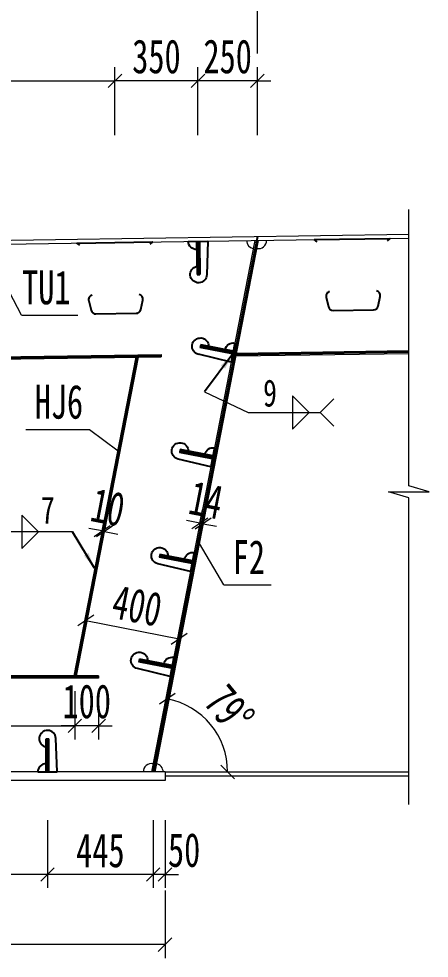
# Model space of a CAD drawing. Header units: millimetres. Extents: x -89049 to 410567, y -307459 to -100425.
# Drawn here: x 140399 to 142128, y -144920 to -140958 of the extents above; entities that cross this region are included whole.
import ezdxf
from ezdxf.enums import TextEntityAlignment as Align

# ---------------------------------------------------------------- set-up
doc = ezdxf.new("R2010")
doc.units = ezdxf.units.MM
doc.layers.get('Defpoints').update_dxf_attribs({"color": 8})
for name, color, linetype, lineweight in [('Dim', 4, 'Continuous', 15), ('文字', 7, 'Continuous', 15), ('细实线', 4, 'Continuous', 15), ('钢板粗线', 1, 'Continuous', 25), ('钢板细线', 6, 'Continuous', 15)]:
    doc.layers.add(name, color=color, linetype=linetype, lineweight=lineweight)
doc.layers.add('Text', color=4, linetype='Continuous')
doc.styles.add('111', font='', dxfattribs={"width": 0.7})
doc.styles.add('BM_Dim', font='', dxfattribs={"width": 0.85})
doc.styles.add('SMEDI', font='', dxfattribs={"width": 0.75})
doc.styles.get("Standard").update_dxf_attribs({"font": ''})
doc.styles.get('111').set_extended_font_data('仿宋_GB2312')
doc.styles.get('BM_Dim').set_extended_font_data('仿宋_GB2312')
doc.styles.get('SMEDI').set_extended_font_data('仿宋_GB2312')
doc.styles.get('Standard').set_extended_font_data('仿宋_GB2312')
doc.dimstyles.new('200', dxfattribs={"dimscale": 0, "dimtxt": 2.5, "dimasz": 1, "dimexe": 1, "dimexo": 1, "dimgap": 0.6, "dimtad": 1, "dimdec": 0, "dimdsep": 46, "dimtxsty": '111', "dimblk": 'OBLIQUE', "dimcen": 0, "dimclrd": 4, "dimclre": 4, "dimclrt": 4, "dimadec": 1, "dimazin": 2, "dimtfac": 1, "dimtdec": 0, "dimtix": 1, "dimtmove": 2, "dimatfit": 3, "dimfxl": 4, "dimfxlon": 1, "dimtolj": 1, "dimlwd": -1, "dimlwe": -1, "dimarcsym": 0})
doc.dimstyles.new('MSteel_1.0_1.0', dxfattribs={"dimtxt": 3, "dimasz": 1.2, "dimexe": 1, "dimexo": 1, "dimgap": 1, "dimtad": 3, "dimtoh": 1, "dimdec": 0, "dimzin": 0, "dimdsep": 46, "dimtxsty": 'Standard', "dimblk": 'ARCHTICK', "dimcen": 0.09, "dimclrd": 3, "dimclre": 3, "dimadec": 0, "dimazin": 0, "dimtfac": 1, "dimtdec": 4, "dimtofl": 0, "dimtmove": 0, "dimatfit": 3, "dimfxl": 1, "dimtolj": 1, "dimtzin": 0, "dimarcsym": 0})

# ---------------------------------------------------------------- blocks, each defined once
blk = doc.blocks.new('_Oblique')
at = {"color": 0, "linetype": 'ByBlock', "lineweight": -2}
blk.add_line((-0.5, -0.5), (0.5, 0.5), dxfattribs=at)
blk = doc.blocks.new('*D3225')
at = {"layer": 'Defpoints', "color": 0, "transparency": 16777216}
for p in [(141403.9, -140875.7), (132007.1, -141886.1), (141403.9, -141876.4)]:
    blk.add_point(p, dxfattribs=at)
at = {"layer": '细实线', "color": 4, "transparency": 16777216}
for p, q in [((132007.1, -141104.3), (132007.1, -140818.6)), ((141403.9, -141104.3), (141403.9, -140818.6)), ((132007.1, -140875.7), (141403.9, -140875.7))]:
    blk.add_line(p, q, dxfattribs=at)
at = {"layer": '细实线', "color": 4, "transparency": 16777216, "xscale": 57.14285714285715, "yscale": 57.14285714285715, "zscale": 57.14285714285715, "rotation": 180}
blk.add_blockref('_Oblique', (132007.1, -140875.7), dxfattribs=at)
at = {"layer": '细实线', "color": 4, "transparency": 16777216, "xscale": 57.14285714285715, "yscale": 57.14285714285715, "zscale": 57.14285714285715}
blk.add_blockref('_Oblique', (141403.9, -140875.7), dxfattribs=at)
at = {"layer": '细实线', "color": 4, "transparency": 16777216, "insert": (136705.5, -140773.5), "char_height": 142.86, "attachment_point": 5, "style": '111'}
blk.add_mtext('\\A1;9397', dxfattribs=at)
blk = doc.blocks.new('*D3228')
at = {"layer": 'Defpoints', "color": 0, "transparency": 16777216}
for p in [(134026.5, -144169.9), (141015.1, -144169.9), (134026.5, -144862.4)]:
    blk.add_point(p, dxfattribs=at)
at = {"layer": '细实线', "color": 4, "transparency": 16777216}
for p, q in [((134026.5, -144633.8), (134026.5, -144919.5)), ((141015.1, -144633.8), (141015.1, -144919.5)), ((141015.1, -144862.4), (134026.5, -144862.4))]:
    blk.add_line(p, q, dxfattribs=at)
at = {"layer": '细实线', "color": 4, "transparency": 16777216, "xscale": 57.14285714285715, "yscale": 57.14285714285715, "zscale": 57.14285714285715, "rotation": 180}
blk.add_blockref('_Oblique', (134026.5, -144862.4), dxfattribs=at)
at = {"layer": '细实线', "color": 4, "transparency": 16777216, "xscale": 57.14285714285715, "yscale": 57.14285714285715, "zscale": 57.14285714285715}
blk.add_blockref('_Oblique', (141015.1, -144862.4), dxfattribs=at)
at = {"layer": '细实线', "color": 4, "transparency": 16777216, "insert": (137520.8, -144760.1), "char_height": 142.86, "attachment_point": 5, "style": '111'}
blk.add_mtext('\\A1;6989', dxfattribs=at)
blk = doc.blocks.new('U型肋1')
at = {"layer": 'Defpoints'}
blk.add_line((-160, 0), (160, 0), dxfattribs=at)
at = {"layer": '钢板粗线', "color": 6}
for p, q in [((147.8, -9.7), (160, 0)), ((-147.8, -9.7), (-160, 0))]:
    blk.add_line(p, q, dxfattribs=at)
blk.add_lwpolyline([(-98.8, -220.5, 0.414266), (-113.8, -244.5), (-104.5, -284.5, 0.348876), (-85, -300), (85, -300, 0.348876), (104.5, -284.5), (113.8, -244.5, 0.414091), (98.8, -220.5, 0.414091)], format="xyb", dxfattribs=at)
blk = doc.blocks.new('12-140加劲 有过焊孔')
at = {"layer": 'Defpoints'}
blk.add_line((0, 0), (0, 140), dxfattribs=at)
at = {"layer": '钢板粗线', "color": 7}
for p, q in [((-6, 0), (-6, 140)), ((-6, 140), (6, 140)), ((6, 0), (6, 140)), ((41, 0), (35, 141.5)), ((-41, 0), (41, 0))]:
    blk.add_line(p, q, dxfattribs=at)
for centre, start, end in [((0, 140), 2.441, 260.1291), ((-6, 0), 90, 180)]:
    blk.add_arc(centre, 35, start, end, dxfattribs=at)
blk = doc.blocks.new('14-160加劲 有过焊孔')
at = {"layer": 'Defpoints'}
blk.add_line((38609.4, 31489.3), (38609.4, 31629.3), dxfattribs=at)
at = {"layer": '钢板粗线', "color": 7}
for p, q in [((38603.4, 31489.3), (38603.4, 31629.3)), ((38603.4, 31629.3), (38615.4, 31629.3)), ((38615.4, 31489.3), (38615.4, 31629.3)), ((38650.4, 31489.3), (38644.3, 31630.8)), ((38568.4, 31489.3), (38650.4, 31489.3))]:
    blk.add_line(p, q, dxfattribs=at)
for centre, start, end in [((38609.4, 31629.3), 2.441, 260.1291), ((38603.4, 31489.3), 90, 180)]:
    blk.add_arc(centre, 35, start, end, dxfattribs=at)
blk = doc.blocks.new('*D3244')
at = {"layer": 'Defpoints', "color": 0, "transparency": 16777216}
for p in [(141153.9, -141219.8), (141153.9, -141896.2), (141403.9, -141876.4)]:
    blk.add_point(p, dxfattribs=at)
at = {"layer": '细实线', "color": 4, "transparency": 16777216}
for p, q in [((141153.9, -141448.3), (141153.9, -141162.6)), ((141403.9, -141448.3), (141403.9, -141162.6)), ((141153.9, -141219.8), (141096.8, -141219.8)), ((141403.9, -141219.8), (141153.9, -141219.8)), ((141403.9, -141219.8), (141461, -141219.8))]:
    blk.add_line(p, q, dxfattribs=at)
at = {"layer": '细实线', "color": 4, "transparency": 16777216, "xscale": 57.14285714285715, "yscale": 57.14285714285715, "zscale": 57.14285714285715}
blk.add_blockref('_Oblique', (141153.9, -141219.8), dxfattribs=at)
at = {"layer": '细实线', "color": 4, "transparency": 16777216, "xscale": 57.14285714285715, "yscale": 57.14285714285715, "zscale": 57.14285714285715, "rotation": 180}
blk.add_blockref('_Oblique', (141403.9, -141219.8), dxfattribs=at)
at = {"layer": '细实线', "color": 4, "transparency": 16777216, "insert": (141278.9, -141117.5), "char_height": 142.86, "attachment_point": 5, "style": '111'}
blk.add_mtext('\\A1;250', dxfattribs=at)
blk = doc.blocks.new('*D3245')
at = {"layer": 'Defpoints', "color": 0, "transparency": 16777216}
for p in [(140803.9, -141219.8), (139004, -141928.4), (140803.9, -141901.4)]:
    blk.add_point(p, dxfattribs=at)
at = {"layer": '细实线', "color": 4, "transparency": 16777216}
for p, q in [((139004, -141448.3), (139004, -141162.6)), ((140803.9, -141448.3), (140803.9, -141162.6)), ((139004, -141219.8), (140803.9, -141219.8))]:
    blk.add_line(p, q, dxfattribs=at)
at = {"layer": '细实线', "color": 4, "transparency": 16777216, "xscale": 57.14285714285715, "yscale": 57.14285714285715, "zscale": 57.14285714285715, "rotation": 180}
blk.add_blockref('_Oblique', (139004, -141219.8), dxfattribs=at)
at = {"layer": '细实线', "color": 4, "transparency": 16777216, "xscale": 57.14285714285715, "yscale": 57.14285714285715, "zscale": 57.14285714285715}
blk.add_blockref('_Oblique', (140803.9, -141219.8), dxfattribs=at)
at = {"layer": '细实线', "color": 4, "transparency": 16777216, "insert": (139903.9, -141117.5), "char_height": 142.86, "attachment_point": 5, "style": '111'}
blk.add_mtext('\\A1;3×600', dxfattribs=at)
blk = doc.blocks.new('*D3246')
at = {"layer": 'Defpoints', "color": 0, "transparency": 16777216}
for p in [(140803.9, -141219.8), (141153.9, -141896.2), (140803.9, -141901.4)]:
    blk.add_point(p, dxfattribs=at)
at = {"layer": '细实线', "color": 4, "transparency": 16777216}
for p, q in [((140803.9, -141448.3), (140803.9, -141162.6)), ((141153.9, -141448.3), (141153.9, -141162.6)), ((141153.9, -141219.8), (140803.9, -141219.8))]:
    blk.add_line(p, q, dxfattribs=at)
at = {"layer": '细实线', "color": 4, "transparency": 16777216, "xscale": 57.14285714285715, "yscale": 57.14285714285715, "zscale": 57.14285714285715, "rotation": 180}
blk.add_blockref('_Oblique', (140803.9, -141219.8), dxfattribs=at)
at = {"layer": '细实线', "color": 4, "transparency": 16777216, "xscale": 57.14285714285715, "yscale": 57.14285714285715, "zscale": 57.14285714285715}
blk.add_blockref('_Oblique', (141153.9, -141219.8), dxfattribs=at)
at = {"layer": '细实线', "color": 4, "transparency": 16777216, "insert": (140978.9, -141117.5), "char_height": 142.86, "attachment_point": 5, "style": '111'}
blk.add_mtext('\\A1;350', dxfattribs=at)
blk = doc.blocks.new('*D3251')
at = {"layer": 'Defpoints', "color": 0, "transparency": 16777216}
for p in [(139856.1, -143730.9), (140635.4, -143736.9), (140635.4, -143939.4)]:
    blk.add_point(p, dxfattribs=at)
at = {"layer": '细实线', "color": 4, "transparency": 16777216}
for p, q in [((139856.1, -143788.1), (139856.1, -143996.6)), ((140635.4, -143794.1), (140635.4, -143996.6)), ((139856.1, -143939.4), (140635.4, -143939.4))]:
    blk.add_line(p, q, dxfattribs=at)
at = {"layer": '细实线', "color": 4, "transparency": 16777216, "xscale": 57.14285714285715, "yscale": 57.14285714285715, "zscale": 57.14285714285715, "rotation": 180}
blk.add_blockref('_Oblique', (139856.1, -143939.4), dxfattribs=at)
at = {"layer": '细实线', "color": 4, "transparency": 16777216, "xscale": 57.14285714285715, "yscale": 57.14285714285715, "zscale": 57.14285714285715}
blk.add_blockref('_Oblique', (140635.4, -143939.4), dxfattribs=at)
at = {"layer": '细实线', "color": 4, "transparency": 16777216, "insert": (140245.7, -143837.2), "char_height": 142.86, "attachment_point": 5, "style": '111'}
blk.add_mtext('\\A1;779', dxfattribs=at)
blk = doc.blocks.new('*D3254')
at = {"layer": 'Defpoints', "color": 0, "transparency": 16777216}
for p in [(140965.1, -144133.9), (141015.1, -144133.9), (140965.1, -144566.3)]:
    blk.add_point(p, dxfattribs=at)
at = {"layer": '细实线', "color": 4, "transparency": 16777216}
for p, q in [((140965.1, -144337.7), (140965.1, -144623.4)), ((141015.1, -144337.7), (141015.1, -144623.4)), ((140965.1, -144566.3), (140907.9, -144566.3)), ((141015.1, -144566.3), (140965.1, -144566.3)), ((141015.1, -144566.3), (141072.2, -144566.3))]:
    blk.add_line(p, q, dxfattribs=at)
at = {"layer": '细实线', "color": 4, "transparency": 16777216, "xscale": 57.14285714285715, "yscale": 57.14285714285715, "zscale": 57.14285714285715}
blk.add_blockref('_Oblique', (140965.1, -144566.3), dxfattribs=at)
at = {"layer": '细实线', "color": 4, "transparency": 16777216, "xscale": 57.14285714285715, "yscale": 57.14285714285715, "zscale": 57.14285714285715, "rotation": 180}
blk.add_blockref('_Oblique', (141015.1, -144566.3), dxfattribs=at)
at = {"layer": '细实线', "color": 4, "transparency": 16777216, "insert": (141095.5, -144464), "char_height": 142.86, "attachment_point": 5, "style": '111'}
blk.add_mtext('\\A1;50', dxfattribs=at)
blk = doc.blocks.new('*D3256')
at = {"layer": 'Defpoints', "color": 0, "transparency": 16777216}
for p in [(141175.7, -143087.1), (141156.2, -143114), (141170, -143116.7)]:
    blk.add_point(p, dxfattribs=at)
at = {"layer": '细实线', "color": 4, "transparency": 16777216}
for p, q in [((141162, -143084.4), (141172.9, -143028.3)), ((141175.7, -143087.1), (141186.6, -143031)), ((141162, -143084.4), (141105.9, -143073.5)), ((141162, -143084.4), (141175.7, -143087.1)), ((141175.7, -143087.1), (141231.8, -143098))]:
    blk.add_line(p, q, dxfattribs=at)
at = {"layer": '细实线', "color": 4, "transparency": 16777216, "xscale": 57.14285714285715, "yscale": 57.14285714285715, "zscale": 57.14285714285715}
for p, rotation in [((141162, -143084.4), 349.0000000000151), ((141175.7, -143087.1), 169.000000000015)]:
    blk.add_blockref('_Oblique', p, dxfattribs=dict(at, rotation=rotation))
at = {"layer": '细实线', "color": 4, "transparency": 16777216, "insert": (141188.1, -142986.9), "char_height": 142.86, "attachment_point": 5, "rotation": 349, "style": '111'}
blk.add_mtext('\\A1;14', dxfattribs=at)
blk = doc.blocks.new('*D3257')
at = {"layer": 'Defpoints', "color": 0, "transparency": 16777216}
for p in [(140635.4, -143736.8), (140735.5, -143736.9), (140635.4, -143939.4)]:
    blk.add_point(p, dxfattribs=at)
at = {"layer": '细实线', "color": 4, "transparency": 16777216}
for p, q in [((140635.4, -143794), (140635.4, -143996.6)), ((140735.5, -143794.1), (140735.5, -143996.6)), ((140635.4, -143939.4), (140578.2, -143939.4)), ((140735.5, -143939.4), (140635.4, -143939.4)), ((140735.5, -143939.4), (140792.6, -143939.4))]:
    blk.add_line(p, q, dxfattribs=at)
at = {"layer": '细实线', "color": 4, "transparency": 16777216, "xscale": 57.14285714285715, "yscale": 57.14285714285715, "zscale": 57.14285714285715}
blk.add_blockref('_Oblique', (140635.4, -143939.4), dxfattribs=at)
at = {"layer": '细实线', "color": 4, "transparency": 16777216, "xscale": 57.14285714285715, "yscale": 57.14285714285715, "zscale": 57.14285714285715, "rotation": 180}
blk.add_blockref('_Oblique', (140735.5, -143939.4), dxfattribs=at)
at = {"layer": '细实线', "color": 4, "transparency": 16777216, "insert": (140685.4, -143837.2), "char_height": 142.86, "attachment_point": 5, "style": '111'}
blk.add_mtext('\\A1;100', dxfattribs=at)
blk = doc.blocks.new('*D3259')
at = {"layer": 'Defpoints', "color": 0, "transparency": 16777216}
for p in [(140759.8, -143119.9), (140744.6, -143145.5), (140754.5, -143147.4)]:
    blk.add_point(p, dxfattribs=at)
at = {"layer": '细实线', "color": 4, "transparency": 16777216}
for p, q in [((140750, -143118), (140760.9, -143061.9)), ((140759.8, -143119.9), (140770.7, -143063.9)), ((140750, -143118), (140693.9, -143107.1)), ((140750, -143118), (140759.8, -143119.9)), ((140759.8, -143119.9), (140815.9, -143130.9))]:
    blk.add_line(p, q, dxfattribs=at)
at = {"layer": '细实线', "color": 4, "transparency": 16777216, "xscale": 57.14285714285715, "yscale": 57.14285714285715, "zscale": 57.14285714285715}
for p, rotation in [((140750, -143118), 349.0000000000052), ((140759.8, -143119.9), 169.0000000000052)]:
    blk.add_blockref('_Oblique', p, dxfattribs=dict(at, rotation=rotation))
at = {"layer": '细实线', "color": 4, "transparency": 16777216, "insert": (140774.4, -143018.6), "char_height": 142.86, "attachment_point": 5, "rotation": 349, "style": '111'}
blk.add_mtext('\\A1;10', dxfattribs=at)
blk = doc.blocks.new('角焊缝2')
at = {"layer": 'Dim'}
blk.add_line((-3138.009, 370.223), (-3132.704, 370.223), dxfattribs=at)
blk.add_lwpolyline([(-3134.754, 371.455), (-3134.754, 368.992), (-3133.523, 370.223)], close=True, dxfattribs=at)
blk.add_lwpolyline([(-3131.704, 369.223), (-3132.704, 370.223), (-3131.704, 371.223)], dxfattribs=at)
blk = doc.blocks.new('_ArchTick')
at = {"color": 0, "linetype": 'ByBlock', "const_width": 0.15}
blk.add_lwpolyline([(-0.5, -0.5), (0.5, 0.5)], dxfattribs=at)
blk = doc.blocks.new('角焊缝1')
at = {"layer": 'Dim'}
blk.add_line((-3101.175, 370.223), (-3106.48, 370.223), dxfattribs=at)
blk.add_lwpolyline([(-3107.48, 369.223), (-3106.48, 370.223), (-3107.48, 371.223)], dxfattribs=at)
blk.add_lwpolyline([(-3104.907, 371.455), (-3104.907, 368.992), (-3103.675, 370.223)], close=True, dxfattribs=at)
blk = doc.blocks.new('*D3263')
at = {"layer": 'Defpoints', "color": 0, "transparency": 16777216}
for p in [(140707.4, -143363.5), (141100, -143439.8), (141074.3, -143572.1)]:
    blk.add_point(p, dxfattribs=at)
at = {"layer": '细实线', "color": 4, "transparency": 16777216}
for p, q in [((140696.5, -143419.6), (140670.7, -143551.9)), ((140681.6, -143495.8), (141074.3, -143572.1)), ((141089.1, -143495.9), (141063.4, -143628.2))]:
    blk.add_line(p, q, dxfattribs=at)
at = {"layer": '细实线', "color": 4, "transparency": 16777216, "xscale": 57.14285714285715, "yscale": 57.14285714285715, "zscale": 57.14285714285715}
for p, rotation in [((140681.6, -143495.8), 169.000000000007), ((141074.3, -143572.1), 349.000000000007)]:
    blk.add_blockref('_Oblique', p, dxfattribs=dict(at, rotation=rotation))
at = {"layer": '细实线', "color": 4, "transparency": 16777216, "insert": (140897.5, -143433.6), "char_height": 142.86, "attachment_point": 5, "rotation": 349, "style": '111'}
blk.add_mtext('\\A1;400', dxfattribs=at)
blk = doc.blocks.new('*D3264')
at = {"layer": 'Defpoints', "color": 0, "transparency": 16777216}
for p in [(140520.1, -144133.9), (140965.1, -144133.9), (140520.1, -144566.3)]:
    blk.add_point(p, dxfattribs=at)
at = {"layer": '细实线', "color": 4, "transparency": 16777216}
for p, q in [((140520.1, -144337.7), (140520.1, -144623.4)), ((140965.1, -144337.7), (140965.1, -144623.4)), ((140965.1, -144566.3), (140520.1, -144566.3))]:
    blk.add_line(p, q, dxfattribs=at)
at = {"layer": '细实线', "color": 4, "transparency": 16777216, "xscale": 57.14285714285715, "yscale": 57.14285714285715, "zscale": 57.14285714285715, "rotation": 180}
blk.add_blockref('_Oblique', (140520.1, -144566.3), dxfattribs=at)
at = {"layer": '细实线', "color": 4, "transparency": 16777216, "xscale": 57.14285714285715, "yscale": 57.14285714285715, "zscale": 57.14285714285715}
blk.add_blockref('_Oblique', (140965.1, -144566.3), dxfattribs=at)
at = {"layer": '细实线', "color": 4, "transparency": 16777216, "insert": (140742.6, -144465.6), "char_height": 142.86, "attachment_point": 5, "style": '111'}
blk.add_mtext('\\A1;445', dxfattribs=at)
blk = doc.blocks.new('*D3265')
at = {"layer": 'Defpoints', "color": 0, "transparency": 16777216}
for p in [(137520.1, -144133.9), (140520.1, -144133.9), (137520.1, -144566.3)]:
    blk.add_point(p, dxfattribs=at)
at = {"layer": '细实线', "color": 4, "transparency": 16777216}
for p, q in [((137520.1, -144337.7), (137520.1, -144623.4)), ((140520.1, -144337.7), (140520.1, -144623.4)), ((140520.1, -144566.3), (137520.1, -144566.3))]:
    blk.add_line(p, q, dxfattribs=at)
at = {"layer": '细实线', "color": 4, "transparency": 16777216, "xscale": 57.14285714285715, "yscale": 57.14285714285715, "zscale": 57.14285714285715, "rotation": 180}
blk.add_blockref('_Oblique', (137520.1, -144566.3), dxfattribs=at)
at = {"layer": '细实线', "color": 4, "transparency": 16777216, "xscale": 57.14285714285715, "yscale": 57.14285714285715, "zscale": 57.14285714285715}
blk.add_blockref('_Oblique', (140520.1, -144566.3), dxfattribs=at)
at = {"layer": '细实线', "color": 4, "transparency": 16777216, "insert": (139020.1, -144464), "char_height": 142.86, "attachment_point": 5, "style": '111'}
blk.add_mtext('\\A1;6×500', dxfattribs=at)
blk = doc.blocks.new('*D3281')
at = {"layer": 'Defpoints', "color": 0, "transparency": 16777216}
for p in [(141403.9, -141876.4), (141246.1, -143994.8), (140965.1, -144133.9), (141015.1, -144133.9), (142042, -144133.9)]:
    blk.add_point(p, dxfattribs=at)
at = {"layer": '细实线', "color": 4, "transparency": 16777216}
blk.add_arc((140965.1, -144133.9), 313.6, 0, 79, dxfattribs=at)
at = {"layer": '细实线', "color": 4, "transparency": 16777216, "xscale": 57.14285714285715, "yscale": 57.14285714285715, "zscale": 57.14285714285715}
for p, rotation in [((141024.9, -143826.1), 168.9999999999886), ((141278.6, -144133.9), 270)]:
    blk.add_blockref('_Oblique', p, dxfattribs=dict(at, rotation=rotation))
at = {"layer": '细实线', "color": 4, "transparency": 16777216, "insert": (141285.9, -143869.5), "char_height": 142.86, "attachment_point": 5, "rotation": 309.5, "style": '111'}
blk.add_mtext('\\A1;79%%d', dxfattribs=at)
blk = doc.blocks.new('*D3297')
at = {"layer": 'Defpoints', "color": 0, "transparency": 16777216}
for p in [(132011.2, -141902.2), (133908.2, -144106.1), (134026.5, -144133.9), (134067, -144133.9), (141139.8, -144133.9)]:
    blk.add_point(p, dxfattribs=at)
at = {"layer": '细实线', "color": 4, "transparency": 16777216}
blk.add_line((133969.3, -144133.9), (133848.6, -144133.9), dxfattribs=at)
blk.add_arc((134067, -144133.9), 161.2, 132.6489, 180, dxfattribs=at)
at = {"layer": '细实线', "color": 4, "transparency": 16777216, "xscale": 57.14285714285715, "yscale": 57.14285714285715, "zscale": 57.14285714285715}
for p, rotation in [((133957.8, -144015.4), 42.64891912976078), ((133905.8, -144133.9), 270)]:
    blk.add_blockref('_Oblique', p, dxfattribs=dict(at, rotation=rotation))
at = {"layer": '细实线', "color": 4, "transparency": 16777216, "insert": (133768.3, -144036), "char_height": 142.857, "attachment_point": 5, "rotation": 71.8543, "style": '111'}
blk.add_mtext('\\A1;47.4%%d', dxfattribs=at)
blk = doc.blocks.new('*D3301')
at = {"layer": 'Defpoints', "color": 0, "transparency": 16777216}
for p in [(141403.9, -140572), (141403.9, -141572.8), (129151.6, -141866.8)]:
    blk.add_point(p, dxfattribs=at)
at = {"layer": '细实线', "color": 4, "transparency": 16777216}
for p, q in [((129151.6, -140800.6), (129151.6, -140514.9)), ((141403.9, -140800.6), (141403.9, -140514.9)), ((129151.6, -140572), (141403.9, -140572))]:
    blk.add_line(p, q, dxfattribs=at)
at = {"layer": '细实线', "color": 4, "transparency": 16777216, "xscale": 57.14285714285715, "yscale": 57.14285714285715, "zscale": 57.14285714285715, "rotation": 180}
blk.add_blockref('_Oblique', (129151.6, -140572), dxfattribs=at)
at = {"layer": '细实线', "color": 4, "transparency": 16777216, "xscale": 57.14285714285715, "yscale": 57.14285714285715, "zscale": 57.14285714285715}
blk.add_blockref('_Oblique', (141403.9, -140572), dxfattribs=at)
at = {"layer": '细实线', "color": 4, "transparency": 16777216, "insert": (135277.7, -140471.3), "char_height": 142.86, "attachment_point": 5, "style": '111'}
blk.add_mtext('\\A1;12252', dxfattribs=at)

msp = doc.modelspace()

# ---------------------------------------------------------------- linework, layer by layer
at = {"layer": 'Defpoints'}
for p, q in [((141403.9, -141876.4), (140965.1, -144133.9)), ((141314.3, -142373.8), (142042, -142362.9))]:
    msp.add_line(p, q, dxfattribs=at)
at = {"layer": 'Defpoints', "color": 8}
for p, q in [((137353.7, -142433.2), (140998.8, -142378.6)), ((140898.5, -142380.1), (140635.4, -143733.9)), ((140735.4, -143733.9), (137353.6, -143733.9))]:
    msp.add_line(p, q, dxfattribs=at)
at = {"layer": 'Dim', "color": 8}
msp.add_line((141181, -142531.2), (141365.8, -142618.1), dxfattribs=at)
at = {"layer": '细实线'}
for p, q in [((140410.1, -142207.8), (140324.7, -142043.2)), ((140410.1, -142207.8), (140648, -142207.8)), ((140428.5, -142690.3), (140697.3, -142690.3)), ((140697.3, -142690.3), (140818.4, -142779.7)), ((141263.1, -143345.4), (141160.5, -143170.4)), ((141263.1, -143345.4), (141462.6, -143345.4))]:
    msp.add_line(p, q, dxfattribs=at)
at = {"layer": '细实线', "color": 4}
msp.add_lwpolyline([(142042, -144271.6), (142042, -142978.8), (141956.3, -142953.1), (142127.7, -142953.1), (142042, -142927.4), (142042, -142893.1), (142042, -141761.9)], dxfattribs=at)
at = {"layer": '钢板细线'}
for p, q in [((141393.6, -141892.6), (140958, -144133.9)), ((141407.9, -141892.4), (140972.2, -144133.9)), ((137353.6, -142428.2), (140998.7, -142373.6)), ((140998.7, -142373.6), (140998.9, -142383.6)), ((141313.2, -142379.9), (142042, -142368.9)), ((141315.5, -142367.8), (142042, -142356.9)), ((137353.7, -142438.2), (140998.9, -142383.6)), ((140892.4, -142385.2), (140631.2, -143728.9)), ((140902.6, -142385), (140641.4, -143728.9)), ((140735.4, -143728.9), (137353.6, -143728.9)), ((140735.4, -143738.9), (137353.6, -143738.9)), ((140735.4, -143728.9), (140735.4, -143738.9)), ((141015.1, -144133.9), (134026.5, -144133.9)), ((141015.1, -144133.9), (141015.1, -144169.9)), ((141015.1, -144133.9), (142042, -144133.9)), ((141015.1, -144149.9), (142042, -144149.9)), ((141015.1, -144169.9), (134026.5, -144169.9))]:
    msp.add_line(p, q, dxfattribs=at)
at = {"layer": '钢板细线', "elevation": 0}
for points in [[(129151.6, -141858.8), (137203.9, -141939.4), (142042, -141866.9)], [(129151.6, -141874.8), (137204, -141955.4), (142042, -141882.9)]]:
    msp.add_lwpolyline(points, dxfattribs=at)
at = {"layer": '钢板细线'}
for centre, start, end in [((141393.6, -141892.6), 180.8623, 259), ((141407.9, -141892.4), 259, 0.8594), ((140958, -144133.9), 79, 180), ((140972.2, -144133.9), 0, 79)]:
    msp.add_arc(centre, 35, start, end, dxfattribs=at)

# ---------------------------------------------------------------- block references
at = {"layer": '细实线', "color": 8, "xscale": 57.1428571428572, "yscale": 57.1428571428572, "zscale": 57.1428571428572, "rotation": 359.9999999999999}
for name, p in [('角焊缝2', (320680.6, -163773.7)), ('角焊缝1', (317835.7, -164277.4))]:
    msp.add_blockref(name, p, dxfattribs=at)
at = {"layer": '钢板细线'}
for name, p, rotation in [('U型肋1', (140803.9, -141901.4), 0.8593722436390038), ('U型肋1', (141803.9, -141886.4), 0.8593722436390038), ('12-140加劲 有过焊孔', (140520.1, -144133.9), 359.9999999999935)]:
    msp.add_blockref(name, p, dxfattribs=dict(at, rotation=rotation))
at = {"layer": '钢板细线', "xscale": -1}
for name, p, rotation in [('12-140加劲 有过焊孔', (141153.9, -141896.2), 180.8593722436303), ('14-160加劲 有过焊孔', (179579.4, -110474.1), 78.99999999987999), ('14-160加劲 有过焊孔', (179493.6, -110915.9), 78.99999999987999), ('14-160加劲 有过焊孔', (179407.7, -111357.6), 78.99999999987999), ('14-160加劲 有过焊孔', (179321.8, -111799.3), 78.99999999987999)]:
    msp.add_blockref(name, p, dxfattribs=dict(at, rotation=rotation))

# ---------------------------------------------------------------- texts
at = {"layer": 'Text', "style": 'SMEDI', "width": 0.75}
for s, p in [('9', (141428.1, -142536)), ('7', (140492.1, -143029.8))]:
    msp.add_text(s, height=114.3, dxfattribs=at).set_placement(p, align=Align.MIDDLE_LEFT)
at = {"layer": '文字', "style": 'BM_Dim', "width": 0.7}
for s, p in [('TU1', (140515, -142204.8)), ('HJ6', (140568, -142687.2)), ('F2', (141368, -143342.3))]:
    msp.add_text(s, height=142.86, dxfattribs=at).set_placement(p, align=Align.BOTTOM_CENTER)

# ---------------------------------------------------------------- dimensions: what is measured, and where the dimension line sits
at = {"layer": '细实线'}
for base, p1, p2, override, picture, middle in [((141403.9, -140572), (129151.6, -141866.8), (141403.9, -141572.8), {"dimscale": 57.142857, "dimtxsty": '111', "dimblk": 'Oblique'}, '*D3301', (135277.7, -140471.3)), ((141403.9, -140875.7), (132007.1, -141886.1), (141403.9, -141876.4), {"dimscale": 57.142857, "dimtxsty": '111', "dimblk": 'Oblique'}, '*D3225', (136705.5, -140773.5)), ((140803.9, -141219.8), (141153.9, -141896.2), (140803.9, -141901.4), {"dimscale": 57.142857, "dimblk": 'Oblique'}, '*D3246', (140978.9, -141117.5)), ((141153.9, -141219.8), (141403.9, -141876.4), (141153.9, -141896.2), {"dimscale": 57.142857, "dimblk": 'Oblique'}, '*D3244', (141278.9, -141117.5)), ((140635.4, -143939.4), (139856.1, -143730.9), (140635.4, -143736.9), {"dimscale": 57.142857, "dimblk": 'Oblique'}, '*D3251', (140245.7, -143837.2)), ((140635.4, -143939.4), (140735.5, -143736.9), (140635.4, -143736.8), {"dimscale": 57.142857, "dimblk": 'Oblique'}, '*D3257', (140685.4, -143837.2)), ((140520.1, -144566.3), (140965.1, -144133.9), (140520.1, -144133.9), {"dimscale": 57.142857, "dimblk": 'Oblique'}, '*D3264', (140742.6, -144465.6)), ((134026.5, -144862.4), (141015.1, -144169.9), (134026.5, -144169.9), {"dimscale": 57.142857, "dimtxsty": '111', "dimblk": 'Oblique'}, '*D3228', (137520.8, -144760.1))]:
    dim = msp.add_linear_dim(base=base, p1=p1, p2=p2, dimstyle='200', override=override, dxfattribs=at)
    dim.commit()
    dim.dimension.update_dxf_attribs({"geometry": picture, "text_midpoint": middle})
for base, p1, p2, text, picture, middle in [((140803.9, -141219.8), (139004, -141928.4), (140803.9, -141901.4), '3×600', '*D3245', (139903.9, -141117.5)), ((137520.1, -144566.3), (140520.1, -144133.9), (137520.1, -144133.9), '6×500', '*D3265', (139020.1, -144464))]:
    dim = msp.add_linear_dim(base=base, p1=p1, p2=p2, text=text, dimstyle='200', override={"dimscale": 57.142857, "dimtxsty": '111', "dimblk": 'Oblique'}, dxfattribs=at)
    dim.commit()
    dim.dimension.update_dxf_attribs({"geometry": picture, "text_midpoint": middle})
dim = msp.add_angular_dim_2l(base=(141246.1, -143994.8), line1=((141403.9, -141876.4), (140965.1, -144133.9)), line2=((141015.1, -144133.9), (142042, -144133.9)), dimstyle='200', override={"dimscale": 57.142857, "dimblk": 'Oblique'}, dxfattribs=at)
dim.commit()
dim.dimension.update_dxf_attribs({"geometry": '*D3281', "text_midpoint": (141285.9, -143869.5)})
dim = msp.add_angular_dim_2l(base=(133908.1933, -144106.0825), line1=((132011.2398, -141902.1937), (134066.956, -144133.9409)), line2=((141139.8364, -144133.9409), (134026.4731, -144133.9409)), dimstyle='200', override={"dimscale": 57.142857, "dimblk": 'Oblique'}, dxfattribs=at)
dim.commit()
dim.dimension.update_dxf_attribs({"geometry": '*D3297', "text_midpoint": (133768.257, -144036.0475), "dimtype": 162})
for p1, p2, distance, picture, middle in [((141156.2, -143114), (141170, -143116.7), 30.2, '*D3256', (141188.1, -142986.9)), ((140744.6, -143145.5), (140754.5, -143147.4), 27.9, '*D3259', (140774.4, -143018.6)), ((140707.4, -143363.5), (141100, -143439.8), -134.8, '*D3263', (140897.5, -143433.6))]:
    dim = msp.add_aligned_dim(p1=p1, p2=p2, distance=distance, dimstyle='200', override={"dimscale": 57.142857, "dimblk": 'Oblique'}, dxfattribs=at)
    dim.commit()
    dim.dimension.update_dxf_attribs({"geometry": picture, "text_midpoint": middle})
dim = msp.add_linear_dim(base=(140965.1, -144566.3), p1=(141015.1, -144133.9), p2=(140965.1, -144133.9), dimstyle='200', override={"dimscale": 57.142857, "dimblk": 'Oblique'}, dxfattribs=at)
dim.commit()
dim.dimension.update_dxf_attribs({"geometry": '*D3254', "text_midpoint": (141095.5, -144464), "dimtype": 160})

# ---------------------------------------------------------------- leaders
at = {"layer": 'Dim'}
for points in [[(141300.5, -142371.6), (141181, -142531.2)], [(140718.5, -143274.9), (140625.7, -143121.8)]]:
    msp.add_leader(points, dimstyle='MSteel_1.0_1.0', override={"dimscale": 57.142857, "dimclrd": 256}, dxfattribs=at)

doc.saveas('drawing.dxf')
